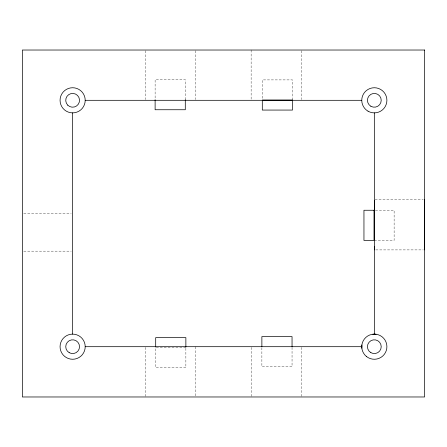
<?xml version="1.0" encoding="UTF-8"?>
<svg xmlns="http://www.w3.org/2000/svg" width="447" height="447" viewBox="0 0 447 447"><rect width="100%" height="100%" fill="white"/><g stroke="black" fill="none" stroke-linecap="round" stroke-linejoin="round"><path stroke-width="0.34" stroke-dasharray="2.23 1.68" d="M375.044 199.613L423.253 199.608M375.396 210.258L394.125 210.258L394.125 240.425L375.145 240.425M23.747 213.442L71.235 213.442M375.765 249.901L423.253 249.89M23.747 251.158L71.235 251.158M301.529 347.392L301.529 396.277M301.418 50.723L301.418 99.608M292.478 100.011L292.478 79.896L262.305 79.896L262.305 98.625M292.047 347.364L292.047 366.786L261.875 366.786L261.875 346.671M251.242 347.392L251.242 396.277M251.136 50.025L251.136 99.608M195.825 50.723L195.825 99.608M195.825 346.693L195.825 396.277M185.293 99.692L185.293 79.577L155.12 79.577L155.12 98.994M145.543 50.723L145.543 99.608M145.543 347.392L145.543 396.277M185.868 347.682L155.696 347.682L155.696 367.792L185.868 367.792L185.868 347.682"/><path stroke-width="0.67" d="M374.362 200.474L374.351 231.267M361.858 348.258L361.874 344.978M85.204 100.307A12.572 12.572 0 0 0 66.346 89.422A12.572 12.572 0 0 0 66.346 111.191A12.572 12.572 0 0 0 85.204 100.307L361.757 100.307M374.351 210.258L363.953 210.258L363.953 240.425L374.01 240.425L374.01 210.258M85.204 346.693A12.572 12.572 0 0 1 66.346 357.578A12.572 12.572 0 0 1 66.346 335.809A12.572 12.572 0 0 1 85.204 346.693L361.869 346.693M372.764 334.222L376.044 334.239M374.368 249.901L374.357 246.532M424.639 246.52L424.65 249.89L424.65 199.608L424.633 231.255M374.329 112.879L374.407 334.227M292.047 346.671L292.047 336.613L261.875 336.613L261.875 346.671M185.868 347.028L185.868 337.625L155.696 337.625L155.696 347.028M185.293 99.692L185.293 109.744L155.12 109.744L155.12 99.692M72.632 112.879L72.632 334.121M424.611 50.025L22.35 50.025L22.35 396.975L424.611 396.975L424.611 50.025M292.478 100.011L262.305 100.011L262.305 110.068L292.478 110.068L292.478 100.011M370.887 106.274A6.889 6.889 0 0 0 381.218 100.307A6.889 6.889 0 0 0 370.887 94.339A6.889 6.889 0 0 0 370.887 106.274M368.043 111.191A12.572 12.572 0 0 0 386.901 100.307A12.572 12.572 0 0 0 368.043 89.422A12.572 12.572 0 0 0 368.043 111.191M370.887 352.661A6.889 6.889 0 0 0 381.218 346.693A6.889 6.889 0 0 0 370.887 340.726A6.889 6.889 0 0 0 370.887 352.661M69.19 352.661A6.889 6.889 0 0 0 79.521 346.693A6.889 6.889 0 0 0 69.19 340.726A6.889 6.889 0 0 0 69.19 352.661M67.76 105.179A6.889 6.889 0 0 0 79.287 102.089A6.889 6.889 0 0 0 70.849 93.652A6.889 6.889 0 0 0 67.76 105.179M366.618 356.622A12.572 12.572 0 0 0 386.784 348.409A12.572 12.572 0 0 0 369.591 335.049A12.572 12.572 0 0 0 366.618 356.622"/></g></svg>
